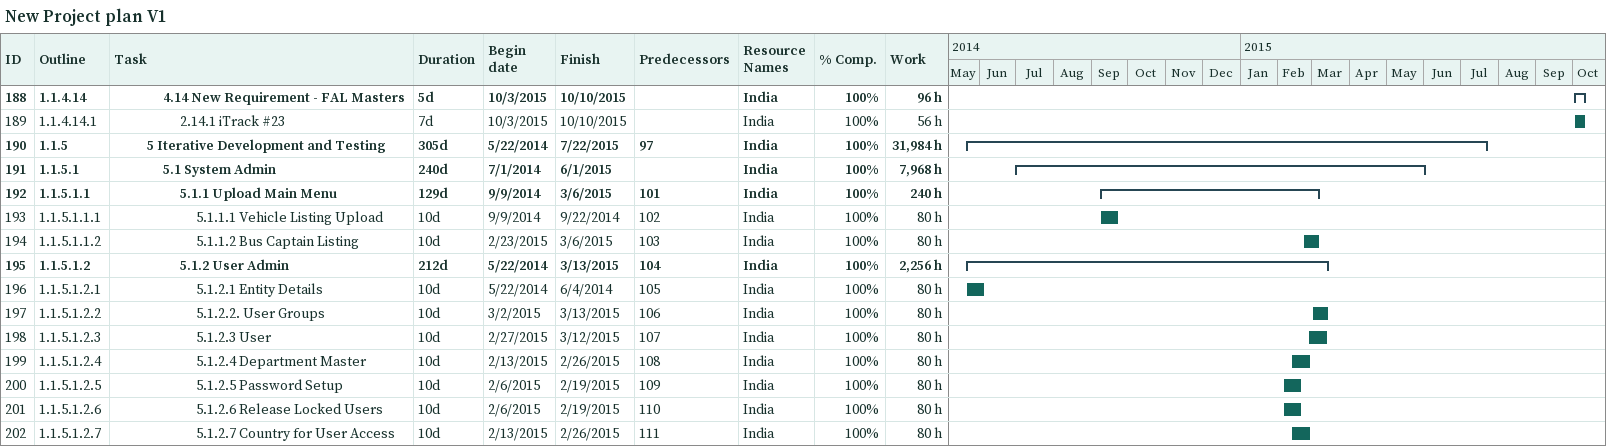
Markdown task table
New Project plan V1

| ID | WBS | Task | Duration | Start | Finish | Predecessors | Resources | % complete | Work (h) |
|---|---|---|---|---|---|---|---|---|---|
| 188 | 1.1.4.14 | **4.14 New Requirement - FAL Masters** | 5d | 2015-10-03 | 2015-10-10 |  | India | 100 | 96 |
| 189 | 1.1.4.14.1 | 2.14.1 iTrack #23 | 7d | 2015-10-03 | 2015-10-10 |  | India | 100 | 56 |
| 190 | 1.1.5 | **5 Iterative Development and Testing** | 305d | 2014-05-22 | 2015-07-22 | 97 | India | 100 | 31984 |
| 191 | 1.1.5.1 | **5.1 System Admin** | 240d | 2014-07-01 | 2015-06-01 |  | India | 100 | 7968 |
| 192 | 1.1.5.1.1 | **5.1.1 Upload Main Menu** | 129d | 2014-09-09 | 2015-03-06 | 101 | India | 100 | 240 |
| 193 | 1.1.5.1.1.1 | 5.1.1.1 Vehicle Listing Upload | 10d | 2014-09-09 | 2014-09-22 | 102 | India | 100 | 80 |
| 194 | 1.1.5.1.1.2 | 5.1.1.2 Bus Captain Listing | 10d | 2015-02-23 | 2015-03-06 | 103 | India | 100 | 80 |
| 195 | 1.1.5.1.2 | **5.1.2 User Admin** | 212d | 2014-05-22 | 2015-03-13 | 104 | India | 100 | 2256 |
| 196 | 1.1.5.1.2.1 | 5.1.2.1 Entity Details | 10d | 2014-05-22 | 2014-06-04 | 105 | India | 100 | 80 |
| 197 | 1.1.5.1.2.2 | 5.1.2.2. User Groups | 10d | 2015-03-02 | 2015-03-13 | 106 | India | 100 | 80 |
| 198 | 1.1.5.1.2.3 | 5.1.2.3 User | 10d | 2015-02-27 | 2015-03-12 | 107 | India | 100 | 80 |
| 199 | 1.1.5.1.2.4 | 5.1.2.4 Department Master | 10d | 2015-02-13 | 2015-02-26 | 108 | India | 100 | 80 |
| 200 | 1.1.5.1.2.5 | 5.1.2.5 Password Setup | 10d | 2015-02-06 | 2015-02-19 | 109 | India | 100 | 80 |
| 201 | 1.1.5.1.2.6 | 5.1.2.6 Release Locked Users | 10d | 2015-02-06 | 2015-02-19 | 110 | India | 100 | 80 |
| 202 | 1.1.5.1.2.7 | 5.1.2.7 Country for User Access | 10d | 2015-02-13 | 2015-02-26 | 111 | India | 100 | 80 |
